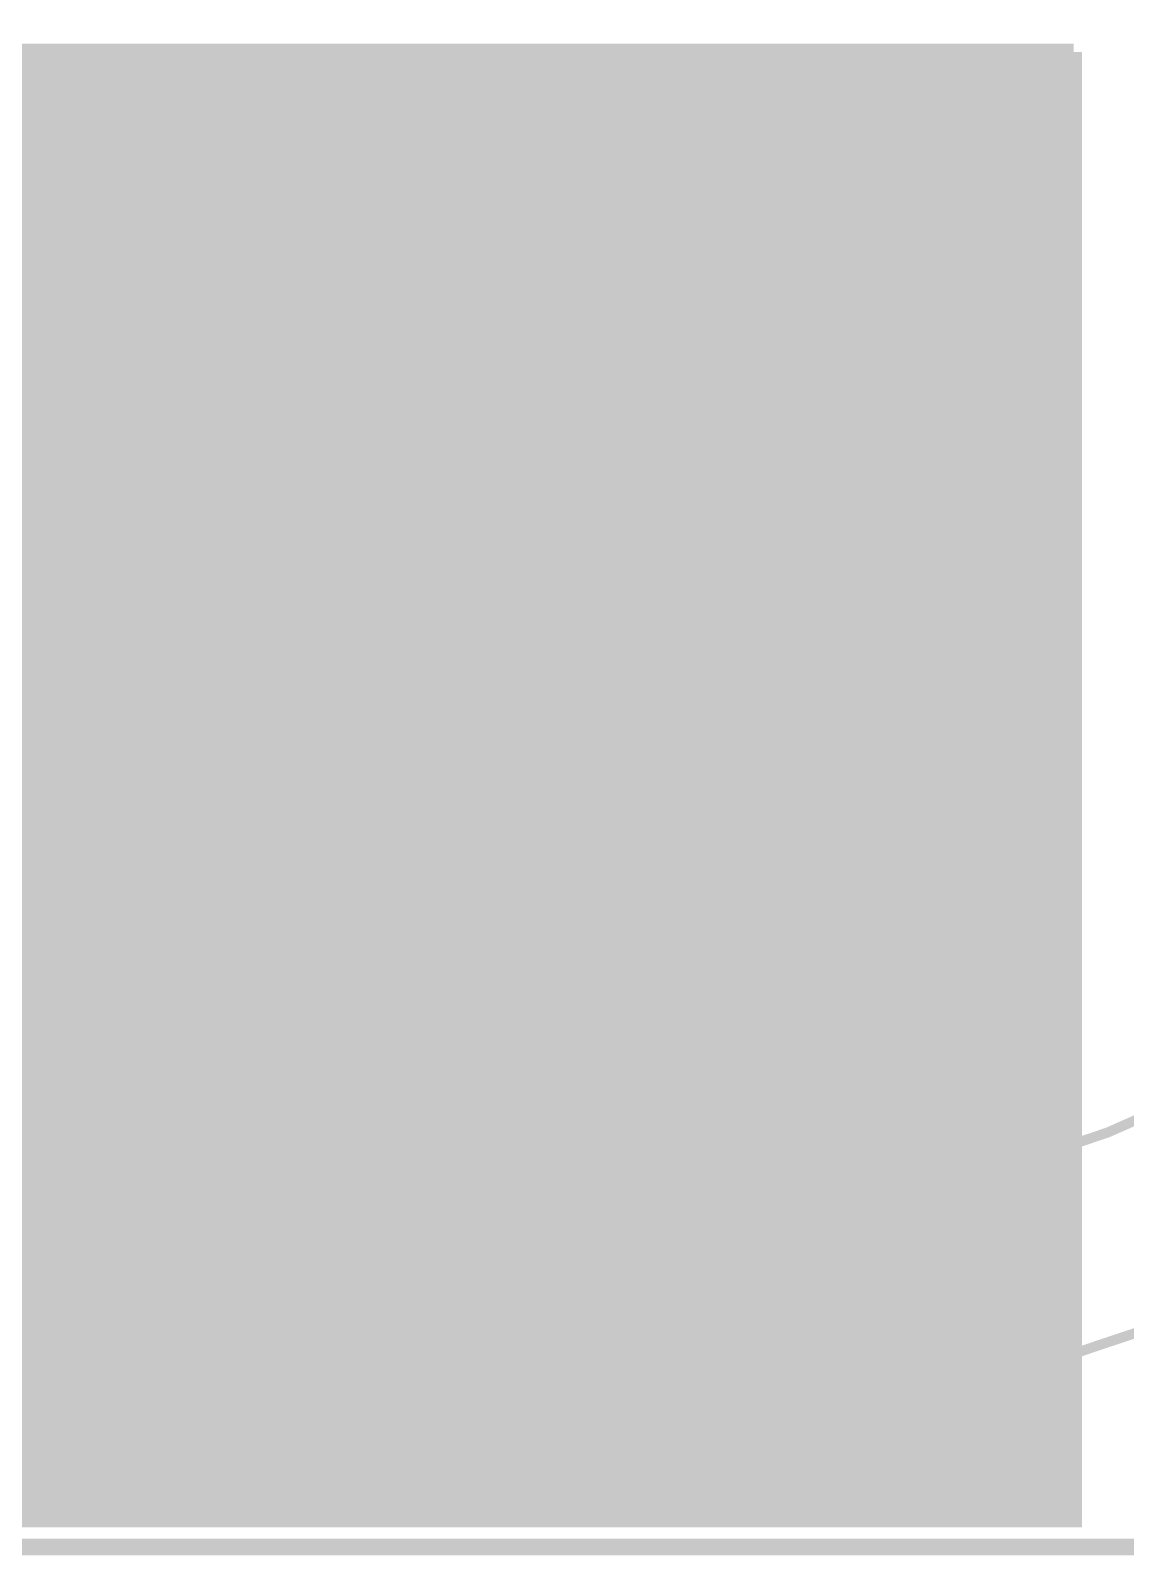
# Model space of a CAD drawing. Extents: x -20 to 155, y -92 to 168.
# Drawn here: x 120.17 to 136.67, y -5.13 to 17.85 of the extents above; entities that cross this region are included whole.
import ezdxf

# ---------------------------------------------------------------- set-up
doc = ezdxf.new("R2010")
doc.units = 0
doc.header["$MEASUREMENT"] = 0
doc.layers.get('0').update_dxf_attribs({"linetype": 'CONTINUOUS'})
for name, color, linetype in [('25-334-1_BOT', 7, 'CONTINUOUS'), ('25-334-1_DRD', 7, 'CONTINUOUS'), ('25-334-1_DRL', 2, 'CONTINUOUS'), ('25-334-1_IN1', 4, 'CONTINUOUS'), ('25-334-1_IN2', 3, 'CONTINUOUS'), ('25-334-1_SMB', 5, 'CONTINUOUS'), ('25-334-1_SMT', 10, 'CONTINUOUS'), ('25-334-1_SST', 11, 'CONTINUOUS'), ('25-334-1_TOP', 13, 'CONTINUOUS'), ('THRUHOLE_TAP', 7, 'CONTINUOUS')]:
    doc.layers.add(name, color=color, linetype=linetype)

# ---------------------------------------------------------------- blocks, each defined once
blk = doc.blocks.new('ROUND_7')
at = {"const_width": 6.49986}
blk.add_lwpolyline([(-3.24993, 0, 1), (3.24993, 0, 1)], format="xyb", close=True, dxfattribs=at)
blk = doc.blocks.new('ROUND_33')
at = {"const_width": 0.7493}
blk.add_lwpolyline([(-0.37465, 0, 1), (0.37465, 0, 1)], format="xyb", close=True, dxfattribs=at)
blk = doc.blocks.new('ROUND_32')
at = {"const_width": 0.35052}
blk.add_lwpolyline([(-0.17526, 0, 1), (0.17526, 0, 1)], format="xyb", close=True, dxfattribs=at)
blk = doc.blocks.new('ROUND_76')
at = {"const_width": 2.99974}
blk.add_lwpolyline([(-1.49987, 0, 1), (1.49987, 0, 1)], format="xyb", close=True, dxfattribs=at)

msp = doc.modelspace()

# ---------------------------------------------------------------- linework, layer by layer
at = {"layer": '25-334-1_BOT', "const_width": 0.254}
for points in [[(134.747, 17.526), (70.104, 17.526), (69.088, 16.51), (69.088, 5.08), (23.749, 5.08)], [(134.8994, 17.3736), (69.9516, 17.3736)], [(120.1928, 17.526), (120.1928, -4.572)], [(120.4214, 17.526), (120.4214, -4.572)], [(120.65, 17.526), (120.65, -4.572)], [(120.8786, 17.526), (120.8786, -4.572)], [(121.1072, 17.526), (121.1072, -4.572)], [(121.3358, 17.526), (121.3358, -4.572)], [(121.5644, 17.526), (121.5644, -4.572)], [(121.793, 17.526), (121.793, -4.572)], [(122.0216, 17.526), (122.0216, -4.572)], [(122.2502, 17.526), (122.2502, -4.572)], [(122.4788, 17.526), (122.4788, -4.572)], [(122.7074, 17.526), (122.7074, -4.572)], [(122.936, 17.526), (122.936, -4.572)], [(123.1646, 17.526), (123.1646, -4.572)], [(123.3932, 17.526), (123.3932, -4.572)], [(123.6218, 17.526), (123.6218, -4.572)], [(123.8504, 17.526), (123.8504, -4.572)], [(124.079, 17.526), (124.079, -4.572)], [(124.3076, 17.526), (124.3076, -4.572)], [(124.5362, 17.526), (124.5362, -4.572)], [(124.7648, 17.526), (124.7648, -4.572)], [(124.9934, 17.526), (124.9934, -4.572)], [(125.222, 17.526), (125.222, -4.572)], [(125.4506, 17.526), (125.4506, -4.572)], [(125.6792, 17.526), (125.6792, -4.572)], [(125.9078, 17.526), (125.9078, -4.572)], [(126.1364, 17.526), (126.1364, -4.572)], [(126.365, 17.526), (126.365, -4.572)], [(126.5936, 17.526), (126.5936, -4.572)], [(126.8222, 17.526), (126.8222, -4.572)], [(127.0508, 17.526), (127.0508, -4.572)], [(127.2794, 17.526), (127.2794, -4.572)], [(127.508, 17.526), (127.508, -4.572)], [(127.7366, 17.526), (127.7366, -4.572)], [(127.9652, 17.526), (127.9652, -4.572)], [(128.1938, 17.526), (128.1938, -4.572)], [(128.4224, 17.526), (128.4224, -4.572)], [(128.651, 17.526), (128.651, -4.572)], [(128.8796, 17.526), (128.8796, -4.572)], [(129.1082, 17.526), (129.1082, -4.572)], [(129.3368, 17.526), (129.3368, -4.572)], [(129.5654, 17.526), (129.5654, -4.572)], [(129.794, 17.526), (129.794, -4.572)], [(130.0226, 17.526), (130.0226, -4.572)], [(130.2512, 17.526), (130.2512, -4.572)], [(130.4798, 17.526), (130.4798, -4.572)], [(130.7084, 17.526), (130.7084, -4.572)], [(130.937, 17.526), (130.937, -4.572)], [(131.1656, 17.526), (131.1656, -4.572)], [(131.3942, 17.526), (131.3942, -4.572)], [(131.6228, 17.526), (131.6228, -4.572)], [(131.8514, 17.526), (131.8514, -4.572)], [(132.08, 17.526), (132.08, -4.572)], [(132.3086, 17.526), (132.3086, -4.572)], [(132.5372, 17.526), (132.5372, -4.572)], [(132.7658, 17.526), (132.7658, -4.572)], [(132.9944, 17.526), (132.9944, -4.572)], [(133.223, 17.526), (133.223, -4.572)], [(133.4516, 17.526), (133.4516, -4.572)], [(133.6802, 17.526), (133.6802, -4.572)], [(133.9088, 17.526), (133.9088, -4.572)], [(134.1374, 17.526), (134.1374, -4.572)], [(134.366, 17.526), (134.366, -4.572)], [(134.5946, 17.526), (134.5946, -4.572)], [(134.747, 17.526), (135.89, 16.383)], [(134.8232, 17.4498), (134.8232, -4.572)], [(135.128, 17.145), (69.723, 17.145)], [(135.0518, 17.2212), (135.0518, -4.572)], [(135.3566, 16.9164), (69.4944, 16.9164)], [(135.2804, 16.9926), (135.2804, -4.572)], [(135.5852, 16.6878), (69.2658, 16.6878)], [(135.509, 16.764), (135.509, -4.572)], [(135.8138, 16.4592), (69.088, 16.4592)], [(135.7376, 16.5354), (135.7376, -4.572)], [(135.89, 16.2306), (69.088, 16.2306)], [(135.89, 16.383), (135.89, -4.572)], [(135.89, 16.002), (69.088, 16.002)], [(135.89, 15.7734), (69.088, 15.7734)], [(135.89, 15.5448), (69.088, 15.5448)], [(135.89, 15.3162), (69.088, 15.3162)], [(135.89, 15.0876), (69.088, 15.0876)], [(135.89, 14.859), (69.088, 14.859)], [(135.89, 14.6304), (69.088, 14.6304)], [(135.89, 14.4018), (69.088, 14.4018)], [(135.89, 14.1732), (69.088, 14.1732)], [(135.89, 13.9446), (69.088, 13.9446)], [(135.89, 13.716), (69.088, 13.716)], [(135.89, 13.4874), (69.088, 13.4874)], [(135.89, 13.2588), (69.088, 13.2588)], [(135.89, 13.0302), (69.088, 13.0302)], [(135.89, 12.8016), (69.088, 12.8016)], [(135.89, 12.573), (69.088, 12.573)], [(135.89, 12.3444), (69.088, 12.3444)], [(135.89, 12.1158), (69.088, 12.1158)], [(135.89, 11.8872), (69.088, 11.8872)], [(135.89, 11.6586), (69.088, 11.6586)], [(135.89, 11.43), (69.088, 11.43)], [(135.89, 11.2014), (69.088, 11.2014)], [(135.89, 10.9728), (69.088, 10.9728)], [(135.89, 10.7442), (69.088, 10.7442)], [(135.89, 10.5156), (69.088, 10.5156)], [(135.89, 10.287), (69.088, 10.287)], [(135.89, 10.0584), (69.088, 10.0584)], [(135.89, 9.8298), (69.088, 9.8298)], [(135.89, 9.6012), (69.088, 9.6012)], [(135.89, 9.3726), (69.088, 9.3726)], [(135.89, 9.144), (69.088, 9.144)], [(135.89, 8.9154), (69.088, 8.9154)], [(135.89, 8.6868), (69.088, 8.6868)], [(135.89, 8.4582), (69.088, 8.4582)], [(135.89, 8.2296), (69.088, 8.2296)], [(135.89, 8.001), (69.088, 8.001)], [(135.89, 7.7724), (69.088, 7.7724)], [(135.89, 7.5438), (69.088, 7.5438)], [(135.89, 7.3152), (69.088, 7.3152)], [(135.89, 7.0866), (69.088, 7.0866)], [(135.89, 6.858), (69.088, 6.858)], [(135.89, 6.6294), (101.81336, 6.6294)], [(135.89, 6.4008), (102.3747, 6.4008)], [(135.89, 6.1722), (102.62616, 6.1722)], [(135.89, 5.9436), (102.7811, 5.9436)], [(135.89, 5.715), (102.88016, 5.715)], [(135.89, 5.4864), (102.9335, 5.4864)], [(135.89, 5.2578), (102.9462, 5.2578)], [(135.89, 5.0292), (102.91826, 5.0292)], [(135.89, 4.8006), (102.84968, 4.8006)], [(135.89, 4.572), (102.73284, 4.572)], [(135.89, 4.3434), (102.54742, 4.3434)], [(135.89, 4.1148), (102.23754, 4.1148)], [(135.89, 3.8862), (19.69262, 3.8862)], [(135.89, 3.6576), (19.07032, 3.6576)], [(135.89, 3.429), (2.05994, 3.429)], [(135.89, 3.2004), (2.4003, 3.2004)], [(135.89, 2.9718), (2.67716, 2.9718)], [(135.89, 2.7432), (2.91084, 2.7432)], [(135.89, 2.5146), (3.1115, 2.5146)], [(135.89, 2.286), (3.28168, 2.286)], [(135.89, 2.0574), (3.43154, 2.0574)], [(135.89, 1.8288), (3.55854, 1.8288)], [(135.89, 1.6002), (3.66522, 1.6002)], [(135.89, 1.3716), (3.75666, 1.3716)], [(135.89, 1.143), (3.83286, 1.143)], [(135.89, 0.9144), (3.89382, 0.9144)], [(135.89, 0.6858), (3.94208, 0.6858)], [(135.89, 0.4572), (3.9751, 0.4572)], [(135.89, 0.2286), (3.99288, 0.2286)], [(135.89, 0), (4.0005, 0)], [(135.89, -0.2286), (3.99288, -0.2286)], [(135.89, -0.4572), (3.9751, -0.4572)], [(135.89, -0.6858), (3.94208, -0.6858)], [(135.89, -0.9144), (3.89382, -0.9144)], [(135.89, -1.143), (3.83286, -1.143)], [(135.89, -1.3716), (3.75666, -1.3716)], [(135.89, -1.6002), (3.66522, -1.6002)], [(135.89, -1.8288), (3.55854, -1.8288)], [(135.89, -2.0574), (3.43154, -2.0574)], [(135.89, -2.286), (3.28168, -2.286)], [(135.89, -2.5146), (3.1115, -2.5146)], [(135.89, -2.7432), (2.91084, -2.7432)], [(135.89, -2.9718), (2.67716, -2.9718)], [(135.89, -3.2004), (2.4003, -3.2004)], [(135.89, -3.429), (2.05994, -3.429)], [(135.89, -3.6576), (1.62052, -3.6576)], [(135.89, -3.8862), (0.94996, -3.8862)], [(135.89, -4.1148), (-3.937, -4.1148)], [(135.89, -4.3434), (-3.937, -4.3434)], [(135.89, -4.572), (59.944, -4.572)]]:
    msp.add_lwpolyline(points, dxfattribs=at)
at = {"layer": '25-334-1_DRD', "const_width": 0.254}
for points in [[(-14.9987, 168.00068), (-14.9987, -4.99872), (155.00096, -4.99872), (155.00096, 168.00068), (-14.9987, 168.00068)], [(121.666, 15.875), (121.285, 15.494)], [(122.174, 15.875), (121.666, 15.875)], [(122.555, 15.494), (122.174, 15.875)], [(121.285, 15.494), (121.285, 14.986)], [(122.555, 14.986), (122.555, 15.494)], [(121.285, 14.986), (121.666, 14.605)], [(122.174, 14.605), (122.555, 14.986)], [(121.666, 14.605), (122.174, 14.605)], [(127.635, 11.7602), (127.635, 11.1252)], [(128.27, 11.7602), (127.635, 11.7602)], [(128.27, 10.4902), (128.27, 11.7602)], [(127.635, 11.1252), (128.905, 11.1252)], [(128.905, 11.1252), (128.905, 10.4902)], [(128.905, 10.4902), (128.27, 10.4902)], [(121.666, 5.715), (121.285, 5.334)], [(122.174, 5.715), (121.666, 5.715)], [(122.555, 5.334), (122.174, 5.715)], [(134.366, 5.715), (133.985, 5.334)], [(134.874, 5.715), (134.366, 5.715)], [(135.255, 5.334), (134.874, 5.715)], [(121.285, 5.334), (121.285, 4.826)], [(122.555, 4.826), (122.555, 5.334)], [(133.985, 5.334), (133.985, 4.826)], [(135.255, 4.826), (135.255, 5.334)], [(121.285, 4.826), (121.666, 4.445)], [(122.174, 4.445), (122.555, 4.826)], [(133.985, 4.826), (134.366, 4.445)], [(134.874, 4.445), (135.255, 4.826)], [(121.666, 4.445), (122.174, 4.445)], [(134.366, 4.445), (134.874, 4.445)], [(121.666, 3.175), (121.285, 2.794)], [(122.174, 3.175), (121.666, 3.175)], [(122.555, 2.794), (122.174, 3.175)], [(124.206, 3.175), (123.825, 2.794)], [(124.714, 3.175), (124.206, 3.175)], [(125.095, 2.794), (124.714, 3.175)], [(126.746, 3.175), (126.365, 2.794)], [(127.254, 3.175), (126.746, 3.175)], [(127.635, 2.794), (127.254, 3.175)], [(129.286, 3.175), (128.905, 2.794)], [(129.794, 3.175), (129.286, 3.175)], [(130.175, 2.794), (129.794, 3.175)], [(131.826, 3.175), (131.445, 2.794)], [(132.334, 3.175), (131.826, 3.175)], [(132.715, 2.794), (132.334, 3.175)], [(134.366, 3.175), (133.985, 2.794)], [(134.874, 3.175), (134.366, 3.175)], [(135.255, 2.794), (134.874, 3.175)], [(121.285, 2.794), (121.285, 2.286)], [(122.555, 2.286), (122.555, 2.794)], [(123.825, 2.794), (123.825, 2.286)], [(125.095, 2.286), (125.095, 2.794)], [(126.365, 2.794), (126.365, 2.286)], [(127.635, 2.286), (127.635, 2.794)], [(128.905, 2.794), (128.905, 2.286)], [(130.175, 2.286), (130.175, 2.794)], [(131.445, 2.794), (131.445, 2.286)], [(132.715, 2.286), (132.715, 2.794)], [(133.985, 2.794), (133.985, 2.286)], [(135.255, 2.286), (135.255, 2.794)], [(121.285, 2.286), (121.666, 1.905)], [(122.174, 1.905), (122.555, 2.286)], [(123.825, 2.286), (124.206, 1.905)], [(124.714, 1.905), (125.095, 2.286)], [(126.365, 2.286), (126.746, 1.905)], [(127.254, 1.905), (127.635, 2.286)], [(128.905, 2.286), (129.286, 1.905)], [(129.794, 1.905), (130.175, 2.286)], [(131.445, 2.286), (131.826, 1.905)], [(132.334, 1.905), (132.715, 2.286)], [(133.985, 2.286), (134.366, 1.905)], [(134.874, 1.905), (135.255, 2.286)], [(121.666, 1.905), (122.174, 1.905)], [(124.206, 1.905), (124.714, 1.905)], [(126.746, 1.905), (127.254, 1.905)], [(129.286, 1.905), (129.794, 1.905)], [(131.826, 1.905), (132.334, 1.905)], [(134.366, 1.905), (134.874, 1.905)], [(121.666, 0.635), (121.285, 0.254)], [(122.174, 0.635), (121.666, 0.635)], [(122.555, 0.254), (122.174, 0.635)], [(124.206, 0.635), (123.825, 0.254)], [(124.714, 0.635), (124.206, 0.635)], [(125.095, 0.254), (124.714, 0.635)], [(126.746, 0.635), (126.365, 0.254)], [(127.254, 0.635), (126.746, 0.635)], [(127.635, 0.254), (127.254, 0.635)], [(129.286, 0.635), (128.905, 0.254)], [(129.794, 0.635), (129.286, 0.635)], [(130.175, 0.254), (129.794, 0.635)], [(131.826, 0.635), (131.445, 0.254)], [(132.334, 0.635), (131.826, 0.635)], [(132.715, 0.254), (132.334, 0.635)], [(134.366, 0.635), (133.985, 0.254)], [(134.874, 0.635), (134.366, 0.635)], [(135.255, 0.254), (134.874, 0.635)], [(121.285, 0.254), (121.285, -0.254)], [(122.555, -0.254), (122.555, 0.254)], [(123.825, 0.254), (123.825, -0.254)], [(125.095, -0.254), (125.095, 0.254)], [(126.365, 0.254), (126.365, -0.254)], [(127.635, -0.254), (127.635, 0.254)], [(128.905, 0.254), (128.905, -0.254)], [(130.175, -0.254), (130.175, 0.254)], [(131.445, 0.254), (131.445, -0.254)], [(132.715, -0.254), (132.715, 0.254)], [(133.985, 0.254), (133.985, -0.254)], [(135.255, -0.254), (135.255, 0.254)], [(121.285, -0.254), (121.666, -0.635)], [(122.174, -0.635), (122.555, -0.254)], [(123.825, -0.254), (124.206, -0.635)], [(124.714, -0.635), (125.095, -0.254)], [(126.365, -0.254), (126.746, -0.635)], [(127.254, -0.635), (127.635, -0.254)], [(128.905, -0.254), (129.286, -0.635)], [(129.794, -0.635), (130.175, -0.254)], [(131.445, -0.254), (131.826, -0.635)], [(132.334, -0.635), (132.715, -0.254)], [(133.985, -0.254), (134.366, -0.635)], [(134.874, -0.635), (135.255, -0.254)], [(121.666, -0.635), (122.174, -0.635)], [(124.206, -0.635), (124.714, -0.635)], [(126.746, -0.635), (127.254, -0.635)], [(129.286, -0.635), (129.794, -0.635)], [(131.826, -0.635), (132.334, -0.635)], [(134.366, -0.635), (134.874, -0.635)], [(121.666, -1.905), (121.285, -2.286)], [(122.174, -1.905), (121.666, -1.905)], [(122.555, -2.286), (122.174, -1.905)], [(124.206, -1.905), (123.825, -2.286)], [(124.714, -1.905), (124.206, -1.905)], [(125.095, -2.286), (124.714, -1.905)], [(126.746, -1.905), (126.365, -2.286)], [(127.254, -1.905), (126.746, -1.905)], [(127.635, -2.286), (127.254, -1.905)], [(129.286, -1.905), (128.905, -2.286)], [(129.794, -1.905), (129.286, -1.905)], [(130.175, -2.286), (129.794, -1.905)], [(131.826, -1.905), (131.445, -2.286)], [(132.334, -1.905), (131.826, -1.905)], [(132.715, -2.286), (132.334, -1.905)], [(134.366, -1.905), (133.985, -2.286)], [(134.874, -1.905), (134.366, -1.905)], [(135.255, -2.286), (134.874, -1.905)], [(121.285, -2.286), (121.285, -2.794)], [(122.555, -2.794), (122.555, -2.286)], [(123.825, -2.286), (123.825, -2.794)], [(125.095, -2.794), (125.095, -2.286)], [(126.365, -2.286), (126.365, -2.794)], [(127.635, -2.794), (127.635, -2.286)], [(128.905, -2.286), (128.905, -2.794)], [(130.175, -2.794), (130.175, -2.286)], [(131.445, -2.286), (131.445, -2.794)], [(132.715, -2.794), (132.715, -2.286)], [(133.985, -2.286), (133.985, -2.794)], [(135.255, -2.794), (135.255, -2.286)], [(121.285, -2.794), (121.666, -3.175)], [(122.174, -3.175), (122.555, -2.794)], [(123.825, -2.794), (124.206, -3.175)], [(124.714, -3.175), (125.095, -2.794)], [(126.365, -2.794), (126.746, -3.175)], [(127.254, -3.175), (127.635, -2.794)], [(128.905, -2.794), (129.286, -3.175)], [(129.794, -3.175), (130.175, -2.794)], [(131.445, -2.794), (131.826, -3.175)], [(132.334, -3.175), (132.715, -2.794)], [(133.985, -2.794), (134.366, -3.175)], [(134.874, -3.175), (135.255, -2.794)], [(121.666, -3.175), (122.174, -3.175)], [(124.206, -3.175), (124.714, -3.175)], [(126.746, -3.175), (127.254, -3.175)], [(129.286, -3.175), (129.794, -3.175)], [(131.826, -3.175), (132.334, -3.175)], [(134.366, -3.175), (134.874, -3.175)]]:
    msp.add_lwpolyline(points, dxfattribs=at)
at = {"layer": '25-334-1_DRL', "const_width": 0.254}
msp.add_lwpolyline([(-14.9987, 168.00068), (-14.9987, -4.99872), (155.00096, -4.99872), (155.00096, 168.00068), (-14.9987, 168.00068)], dxfattribs=at)
at = {"layer": '25-334-1_IN1', "const_width": 0.254}
for points in [[(135.89, 17.399), (135.89, -4.572), (59.817, -4.572)], [(135.89, 17.3736), (69.9516, 17.3736)], [(135.89, 17.399), (69.977, 17.399)], [(120.2182, 17.399), (120.2182, -4.572)], [(120.4468, 17.399), (120.4468, -4.572)], [(120.6754, 17.399), (120.6754, -4.572)], [(120.904, 17.399), (120.904, -4.572)], [(121.1326, 17.399), (121.1326, -4.572)], [(121.3612, 17.399), (121.3612, -4.572)], [(121.5898, 17.399), (121.5898, -4.572)], [(121.8184, 17.399), (121.8184, -4.572)], [(122.047, 17.399), (122.047, -4.572)], [(122.2756, 17.399), (122.2756, -4.572)], [(122.5042, 17.399), (122.5042, -4.572)], [(122.7328, 17.399), (122.7328, -4.572)], [(122.9614, 17.399), (122.9614, -4.572)], [(123.19, 17.399), (123.19, -4.572)], [(123.4186, 17.399), (123.4186, -4.572)], [(123.6472, 17.399), (123.6472, -4.572)], [(123.8758, 17.399), (123.8758, -4.572)], [(124.1044, 17.399), (124.1044, -4.572)], [(124.333, 17.399), (124.333, -4.572)], [(124.5616, 17.399), (124.5616, -4.572)], [(124.7902, 17.399), (124.7902, -4.572)], [(125.0188, 17.399), (125.0188, -4.572)], [(125.2474, 17.399), (125.2474, -4.572)], [(125.476, 17.399), (125.476, -4.572)], [(125.7046, 17.399), (125.7046, -4.572)], [(125.9332, 17.399), (125.9332, -4.572)], [(126.1618, 17.399), (126.1618, -4.572)], [(126.3904, 17.399), (126.3904, -4.572)], [(126.619, 17.399), (126.619, -4.572)], [(126.8476, 17.399), (126.8476, -4.572)], [(127.0762, 17.399), (127.0762, -4.572)], [(127.3048, 17.399), (127.3048, -4.572)], [(127.5334, 17.399), (127.5334, -4.572)], [(127.762, 17.399), (127.762, -4.572)], [(127.9906, 17.399), (127.9906, -4.572)], [(128.2192, 17.399), (128.2192, -4.572)], [(128.4478, 17.399), (128.4478, -4.572)], [(128.6764, 17.399), (128.6764, -4.572)], [(128.905, 17.399), (128.905, -4.572)], [(129.1336, 17.399), (129.1336, -4.572)], [(129.3622, 17.399), (129.3622, -4.572)], [(129.5908, 17.399), (129.5908, -4.572)], [(129.8194, 17.399), (129.8194, -4.572)], [(130.048, 17.399), (130.048, -4.572)], [(130.2766, 17.399), (130.2766, -4.572)], [(130.5052, 17.399), (130.5052, -4.572)], [(130.7338, 17.399), (130.7338, -4.572)], [(130.9624, 17.399), (130.9624, -4.572)], [(131.191, 17.399), (131.191, -4.572)], [(131.4196, 17.399), (131.4196, -4.572)], [(131.6482, 17.399), (131.6482, -4.572)], [(131.8768, 17.399), (131.8768, -4.572)], [(132.1054, 17.399), (132.1054, -4.572)], [(132.334, 17.399), (132.334, -4.572)], [(132.5626, 17.399), (132.5626, -4.572)], [(132.7912, 17.399), (132.7912, -4.572)], [(133.0198, 17.399), (133.0198, -4.572)], [(133.2484, 17.399), (133.2484, -4.572)], [(133.477, 17.399), (133.477, -4.572)], [(133.7056, 17.399), (133.7056, -4.572)], [(133.9342, 17.399), (133.9342, -4.572)], [(134.1628, 17.399), (134.1628, -4.572)], [(134.3914, 17.399), (134.3914, -4.572)], [(134.62, 17.399), (134.62, -4.572)], [(134.8486, 17.399), (134.8486, -4.572)], [(135.0772, 17.399), (135.0772, -4.572)], [(135.3058, 17.399), (135.3058, -4.572)], [(135.5344, 17.399), (135.5344, -4.572)], [(135.763, 17.399), (135.763, -4.572)], [(135.89, 17.145), (69.723, 17.145)], [(135.89, 16.9164), (69.4944, 16.9164)], [(135.89, 16.6878), (69.2658, 16.6878)], [(135.89, 16.4592), (69.215, 16.4592)], [(135.89, 16.2306), (69.215, 16.2306)], [(135.89, 16.002), (69.215, 16.002)], [(135.89, 15.7734), (69.215, 15.7734)], [(135.89, 15.5448), (69.215, 15.5448)], [(135.89, 15.3162), (69.215, 15.3162)], [(135.89, 15.0876), (69.215, 15.0876)], [(135.89, 14.859), (69.215, 14.859)], [(135.89, 14.6304), (69.215, 14.6304)], [(135.89, 14.4018), (69.215, 14.4018)], [(135.89, 14.1732), (69.215, 14.1732)], [(135.89, 13.9446), (69.215, 13.9446)], [(135.89, 13.716), (69.215, 13.716)], [(135.89, 13.4874), (69.215, 13.4874)], [(135.89, 13.2588), (69.215, 13.2588)], [(135.89, 13.0302), (69.215, 13.0302)], [(135.89, 12.8016), (69.215, 12.8016)], [(135.89, 12.573), (69.215, 12.573)], [(135.89, 12.3444), (69.215, 12.3444)], [(135.89, 12.1158), (69.215, 12.1158)], [(135.89, 11.8872), (69.215, 11.8872)], [(135.89, 11.6586), (69.215, 11.6586)], [(135.89, 11.43), (69.215, 11.43)], [(135.89, 11.2014), (69.215, 11.2014)], [(135.89, 10.9728), (69.215, 10.9728)], [(135.89, 10.7442), (69.215, 10.7442)], [(135.89, 10.5156), (69.215, 10.5156)], [(135.89, 10.287), (69.215, 10.287)], [(135.89, 10.0584), (69.215, 10.0584)], [(135.89, 9.8298), (69.215, 9.8298)], [(135.89, 9.6012), (69.215, 9.6012)], [(135.89, 9.3726), (69.215, 9.3726)], [(135.89, 9.144), (69.215, 9.144)], [(135.89, 8.9154), (69.215, 8.9154)], [(135.89, 8.6868), (69.215, 8.6868)], [(135.89, 8.4582), (69.215, 8.4582)], [(135.89, 8.2296), (69.215, 8.2296)], [(135.89, 8.001), (69.215, 8.001)], [(135.89, 7.7724), (69.215, 7.7724)], [(135.89, 7.5438), (69.215, 7.5438)], [(135.89, 7.3152), (69.215, 7.3152)], [(135.89, 7.0866), (69.215, 7.0866)], [(135.89, 6.858), (69.215, 6.858)], [(135.89, 6.6294), (101.81336, 6.6294)], [(135.89, 6.4008), (102.3747, 6.4008)], [(135.89, 6.1722), (102.62616, 6.1722)], [(135.89, 5.9436), (102.7811, 5.9436)], [(135.89, 5.715), (102.88016, 5.715)], [(135.89, 5.4864), (102.9335, 5.4864)], [(135.89, 5.2578), (102.9462, 5.2578)], [(135.89, 5.0292), (102.91826, 5.0292)], [(135.89, 4.8006), (102.84968, 4.8006)], [(135.89, 4.572), (102.73284, 4.572)], [(135.89, 4.3434), (102.54742, 4.3434)], [(135.89, 4.1148), (102.23754, 4.1148)], [(135.89, 3.8862), (19.69262, 3.8862)], [(135.89, 3.6576), (19.07032, 3.6576)], [(135.89, 3.429), (-3.683, 3.429)], [(135.89, 3.2004), (-3.683, 3.2004)], [(135.89, 2.9718), (-3.683, 2.9718)], [(135.89, 2.7432), (-3.683, 2.7432)], [(135.89, 2.5146), (-3.683, 2.5146)], [(135.89, 2.286), (-3.683, 2.286)], [(135.89, 2.0574), (0.30226, 2.0574)], [(135.89, 1.8288), (0.98806, 1.8288)], [(135.89, 1.6002), (1.32842, 1.6002)], [(135.89, 1.3716), (1.5621, 1.3716)], [(135.89, 1.143), (1.73736, 1.143)], [(135.89, 0.9144), (1.8669, 0.9144)], [(135.89, 0.6858), (1.96342, 0.6858)], [(135.89, 0.4572), (2.02692, 0.4572)], [(135.89, 0.2286), (2.06756, 0.2286)], [(135.89, 0), (2.08026, 0)], [(135.89, -0.2286), (2.06756, -0.2286)], [(135.89, -0.4572), (2.02692, -0.4572)], [(135.89, -0.6858), (1.96342, -0.6858)], [(135.89, -0.9144), (1.8669, -0.9144)], [(135.89, -1.143), (1.73736, -1.143)], [(135.89, -1.3716), (1.5621, -1.3716)], [(135.89, -1.6002), (1.32842, -1.6002)], [(135.89, -1.8288), (0.98806, -1.8288)], [(135.89, -2.0574), (0.30226, -2.0574)], [(135.89, -2.286), (-3.683, -2.286)], [(135.89, -2.5146), (-3.683, -2.5146)], [(135.89, -2.7432), (-3.683, -2.7432)], [(135.89, -2.9718), (-3.683, -2.9718)], [(135.89, -3.2004), (-3.683, -3.2004)], [(135.89, -3.429), (-3.683, -3.429)], [(135.89, -3.6576), (-3.683, -3.6576)], [(135.89, -3.8862), (-3.683, -3.8862)], [(135.89, -4.1148), (-3.683, -4.1148)], [(135.89, -4.3434), (-3.683, -4.3434)]]:
    msp.add_lwpolyline(points, dxfattribs=at)
at = {"layer": '25-334-1_IN2', "const_width": 0.254}
for points in [[(135.89, 17.399), (69.977, 17.399), (69.088, 16.51), (69.088, 5.08), (23.749, 5.08)], [(135.89, 17.3736), (69.9516, 17.3736)], [(120.0912, 17.399), (120.0912, -4.572)], [(120.3198, 17.399), (120.3198, -4.572)], [(120.5484, 17.399), (120.5484, -4.572)], [(120.777, 17.399), (120.777, -4.572)], [(121.0056, 17.399), (121.0056, -4.572)], [(121.2342, 17.399), (121.2342, -4.572)], [(121.4628, 17.399), (121.4628, -4.572)], [(121.6914, 17.399), (121.6914, -4.572)], [(121.92, 17.399), (121.92, -4.572)], [(122.1486, 17.399), (122.1486, -4.572)], [(122.3772, 17.399), (122.3772, -4.572)], [(122.6058, 17.399), (122.6058, -4.572)], [(122.8344, 17.399), (122.8344, -4.572)], [(123.063, 17.399), (123.063, -4.572)], [(123.2916, 17.399), (123.2916, -4.572)], [(123.5202, 17.399), (123.5202, -4.572)], [(123.7488, 17.399), (123.7488, -4.572)], [(123.9774, 17.399), (123.9774, -4.572)], [(124.206, 17.399), (124.206, -4.572)], [(124.4346, 17.399), (124.4346, -4.572)], [(124.6632, 17.399), (124.6632, -4.572)], [(124.8918, 17.399), (124.8918, -4.572)], [(125.1204, 17.399), (125.1204, -4.572)], [(125.349, 17.399), (125.349, -4.572)], [(125.5776, 17.399), (125.5776, -4.572)], [(125.8062, 17.399), (125.8062, -4.572)], [(126.0348, 17.399), (126.0348, -4.572)], [(126.2634, 17.399), (126.2634, -4.572)], [(126.492, 17.399), (126.492, -4.572)], [(126.7206, 17.399), (126.7206, -4.572)], [(126.9492, 17.399), (126.9492, -4.572)], [(127.1778, 17.399), (127.1778, -4.572)], [(127.4064, 17.399), (127.4064, -4.572)], [(127.635, 17.399), (127.635, -4.572)], [(127.8636, 17.399), (127.8636, -4.572)], [(128.0922, 17.399), (128.0922, -4.572)], [(128.3208, 17.399), (128.3208, -4.572)], [(128.5494, 17.399), (128.5494, -4.572)], [(128.778, 17.399), (128.778, -4.572)], [(129.0066, 17.399), (129.0066, -4.572)], [(129.2352, 17.399), (129.2352, -4.572)], [(129.4638, 17.399), (129.4638, -4.572)], [(129.6924, 17.399), (129.6924, -4.572)], [(129.921, 17.399), (129.921, -4.572)], [(130.1496, 17.399), (130.1496, -4.572)], [(130.3782, 17.399), (130.3782, -4.572)], [(130.6068, 17.399), (130.6068, -4.572)], [(130.8354, 17.399), (130.8354, -4.572)], [(131.064, 17.399), (131.064, -4.572)], [(131.2926, 17.399), (131.2926, -4.572)], [(131.5212, 17.399), (131.5212, -4.572)], [(131.7498, 17.399), (131.7498, -4.572)], [(131.9784, 17.399), (131.9784, -4.572)], [(132.207, 17.399), (132.207, -4.572)], [(132.4356, 17.399), (132.4356, -4.572)], [(132.6642, 17.399), (132.6642, -4.572)], [(132.8928, 17.399), (132.8928, -4.572)], [(133.1214, 17.399), (133.1214, -4.572)], [(133.35, 17.399), (133.35, -4.572)], [(133.5786, 17.399), (133.5786, -4.572)], [(133.8072, 17.399), (133.8072, -4.572)], [(134.0358, 17.399), (134.0358, -4.572)], [(134.2644, 17.399), (134.2644, -4.572)], [(134.493, 17.399), (134.493, -4.572)], [(134.7216, 17.399), (134.7216, -4.572)], [(134.9502, 17.399), (134.9502, -4.572)], [(135.1788, 17.399), (135.1788, -4.572)], [(135.4074, 17.399), (135.4074, -4.572)], [(135.636, 17.399), (135.636, -4.572)], [(135.8646, 17.399), (135.8646, -4.572)], [(135.89, 17.399), (135.89, -4.572)], [(135.89, 17.145), (69.723, 17.145)], [(135.89, 16.9164), (69.4944, 16.9164)], [(135.89, 16.6878), (69.2658, 16.6878)], [(135.89, 16.4592), (69.088, 16.4592)], [(135.89, 16.2306), (69.088, 16.2306)], [(135.89, 16.002), (69.088, 16.002)], [(135.89, 15.7734), (69.088, 15.7734)], [(135.89, 15.5448), (69.088, 15.5448)], [(135.89, 15.3162), (69.088, 15.3162)], [(135.89, 15.0876), (69.088, 15.0876)], [(135.89, 14.859), (69.088, 14.859)], [(135.89, 14.6304), (69.088, 14.6304)], [(135.89, 14.4018), (69.088, 14.4018)], [(135.89, 14.1732), (69.088, 14.1732)], [(135.89, 13.9446), (69.088, 13.9446)], [(135.89, 13.716), (69.088, 13.716)], [(135.89, 13.4874), (69.088, 13.4874)], [(135.89, 13.2588), (69.088, 13.2588)], [(135.89, 13.0302), (69.088, 13.0302)], [(135.89, 12.8016), (69.088, 12.8016)], [(135.89, 12.573), (69.088, 12.573)], [(135.89, 12.3444), (69.088, 12.3444)], [(135.89, 12.1158), (69.088, 12.1158)], [(135.89, 11.8872), (69.088, 11.8872)], [(135.89, 11.6586), (69.088, 11.6586)], [(135.89, 11.43), (69.088, 11.43)], [(135.89, 11.2014), (69.088, 11.2014)], [(135.89, 10.9728), (69.088, 10.9728)], [(135.89, 10.7442), (69.088, 10.7442)], [(135.89, 10.5156), (69.088, 10.5156)], [(135.89, 10.287), (69.088, 10.287)], [(135.89, 10.0584), (69.088, 10.0584)], [(135.89, 9.8298), (69.088, 9.8298)], [(135.89, 9.6012), (69.088, 9.6012)], [(135.89, 9.3726), (69.088, 9.3726)], [(135.89, 9.144), (69.088, 9.144)], [(135.89, 8.9154), (69.088, 8.9154)], [(135.89, 8.6868), (69.088, 8.6868)], [(135.89, 8.4582), (69.088, 8.4582)], [(135.89, 8.2296), (69.088, 8.2296)], [(135.89, 8.001), (69.088, 8.001)], [(135.89, 7.7724), (69.088, 7.7724)], [(135.89, 7.5438), (69.088, 7.5438)], [(135.89, 7.3152), (69.088, 7.3152)], [(135.89, 7.0866), (69.088, 7.0866)], [(135.89, 6.858), (69.088, 6.858)], [(135.89, 6.6294), (101.81336, 6.6294)], [(135.89, 6.4008), (102.3747, 6.4008)], [(135.89, 6.1722), (102.62616, 6.1722)], [(135.89, 5.9436), (102.7811, 5.9436)], [(135.89, 5.715), (102.88016, 5.715)], [(135.89, 5.4864), (102.9335, 5.4864)], [(135.89, 5.2578), (102.9462, 5.2578)], [(135.89, 5.0292), (102.91826, 5.0292)], [(135.89, 4.8006), (102.84968, 4.8006)], [(135.89, 4.572), (102.73284, 4.572)], [(135.89, 4.3434), (102.54742, 4.3434)], [(135.89, 4.1148), (102.23754, 4.1148)], [(135.89, 3.8862), (19.69262, 3.8862)], [(135.89, 3.6576), (19.07032, 3.6576)], [(135.89, 3.429), (-3.81, 3.429)], [(135.89, 3.2004), (-3.81, 3.2004)], [(135.89, 2.9718), (-3.81, 2.9718)], [(135.89, 2.7432), (-3.81, 2.7432)], [(135.89, 2.5146), (-3.81, 2.5146)], [(135.89, 2.286), (-3.81, 2.286)], [(135.89, 2.0574), (0.30226, 2.0574)], [(135.89, 1.8288), (0.98806, 1.8288)], [(135.89, 1.6002), (1.32842, 1.6002)], [(135.89, 1.3716), (1.5621, 1.3716)], [(135.89, 1.143), (1.73736, 1.143)], [(135.89, 0.9144), (1.8669, 0.9144)], [(135.89, 0.6858), (1.96342, 0.6858)], [(135.89, 0.4572), (2.02692, 0.4572)], [(135.89, 0.2286), (2.06756, 0.2286)], [(135.89, 0), (2.08026, 0)], [(135.89, -0.2286), (2.06756, -0.2286)], [(135.89, -0.4572), (2.02692, -0.4572)], [(135.89, -0.6858), (1.96342, -0.6858)], [(135.89, -0.9144), (1.8669, -0.9144)], [(135.89, -1.143), (1.73736, -1.143)], [(135.89, -1.3716), (1.5621, -1.3716)], [(135.89, -1.6002), (1.32842, -1.6002)], [(135.89, -1.8288), (0.98806, -1.8288)], [(135.89, -2.0574), (0.30226, -2.0574)], [(135.89, -2.286), (-3.81, -2.286)], [(135.89, -2.5146), (-3.81, -2.5146)], [(135.89, -2.7432), (-3.81, -2.7432)], [(135.89, -2.9718), (-3.81, -2.9718)], [(135.89, -3.2004), (-3.81, -3.2004)], [(135.89, -3.429), (-3.81, -3.429)], [(135.89, -3.6576), (-3.81, -3.6576)], [(135.89, -3.8862), (-3.81, -3.8862)], [(135.89, -4.1148), (-3.81, -4.1148)], [(135.89, -4.3434), (-3.81, -4.3434)], [(135.89, -4.572), (-3.81, -4.572)]]:
    msp.add_lwpolyline(points, dxfattribs=at)
at = {"layer": '25-334-1_SMB', "const_width": 4.99872}
for points in [[(119.126, 13.716), (84.582, 13.716)], [(-1.397, 12.065), (5.207, 12.065), (15.875, 1.397), (18.796, -1.397), (18.542, -1.651), (128.524, -1.651), (128.524, 11.176)], [(84.074, 5.461), (119.888, 5.461)]]:
    msp.add_lwpolyline(points, dxfattribs=at)
at = {"layer": '25-334-1_SMT', "const_width": 4.99872}
for points in [[(132.207, -1.651), (10.033, -1.651), (-0.508, 8.89), (-0.508, 153.67), (9.398, 163.576), (126.365, 163.576), (126.365, 151.384)], [(119.126, 13.716), (84.582, 13.716)], [(84.201, 5.461), (119.888, 5.461)]]:
    msp.add_lwpolyline(points, dxfattribs=at)
at = {"layer": '25-334-1_SST', "const_width": 0.1524}
for points in [[(102.77094, 22.225, 0.4142136), (128.27, -3.27406)], [(105.77068, 22.225, 0.4142136), (128.27, -0.27432)], [(128.27, -3.27406, 0.4142136), (153.76906, 22.225)], [(128.27, -0.27432, 0.4142136), (150.76932, 22.225)]]:
    msp.add_lwpolyline(points, format="xyb", dxfattribs=at)
at = {"layer": '25-334-1_TOP', "const_width": 0.254}
for points in [[(135.89, 17.526), (135.89, -4.572), (-3.81, -4.572)], [(135.89, 17.3736), (69.9516, 17.3736)], [(135.89, 17.526), (70.104, 17.526)], [(120.0912, 17.526), (120.0912, -4.572)], [(120.3198, 17.526), (120.3198, -4.572)], [(120.5484, 17.526), (120.5484, -4.572)], [(120.777, 17.526), (120.777, -4.572)], [(121.0056, 17.526), (121.0056, -4.572)], [(121.2342, 17.526), (121.2342, -4.572)], [(121.4628, 17.526), (121.4628, -4.572)], [(121.6914, 17.526), (121.6914, -4.572)], [(121.92, 17.526), (121.92, -4.572)], [(122.1486, 17.526), (122.1486, -4.572)], [(122.3772, 17.526), (122.3772, -4.572)], [(122.6058, 17.526), (122.6058, -4.572)], [(122.8344, 17.526), (122.8344, -4.572)], [(123.063, 17.526), (123.063, -4.572)], [(123.2916, 17.526), (123.2916, -4.572)], [(123.5202, 17.526), (123.5202, -4.572)], [(123.7488, 17.526), (123.7488, -4.572)], [(123.9774, 17.526), (123.9774, -4.572)], [(124.206, 17.526), (124.206, -4.572)], [(124.4346, 17.526), (124.4346, -4.572)], [(124.6632, 17.526), (124.6632, -4.572)], [(124.8918, 17.526), (124.8918, -4.572)], [(125.1204, 17.526), (125.1204, -4.572)], [(125.349, 17.526), (125.349, -4.572)], [(125.5776, 17.526), (125.5776, -4.572)], [(125.8062, 17.526), (125.8062, -4.572)], [(126.0348, 17.526), (126.0348, -4.572)], [(126.2634, 17.526), (126.2634, -4.572)], [(126.492, 17.526), (126.492, -4.572)], [(126.7206, 17.526), (126.7206, -4.572)], [(126.9492, 17.526), (126.9492, -4.572)], [(127.1778, 17.526), (127.1778, -4.572)], [(127.4064, 17.526), (127.4064, -4.572)], [(127.635, 17.526), (127.635, -4.572)], [(127.8636, 17.526), (127.8636, -4.572)], [(128.0922, 17.526), (128.0922, -4.572)], [(128.3208, 17.526), (128.3208, -4.572)], [(128.5494, 17.526), (128.5494, -4.572)], [(128.778, 17.526), (128.778, -4.572)], [(129.0066, 17.526), (129.0066, -4.572)], [(129.2352, 17.526), (129.2352, -4.572)], [(129.4638, 17.526), (129.4638, -4.572)], [(129.6924, 17.526), (129.6924, -4.572)], [(129.921, 17.526), (129.921, -4.572)], [(130.1496, 17.526), (130.1496, -4.572)], [(130.3782, 17.526), (130.3782, -4.572)], [(130.6068, 17.526), (130.6068, -4.572)], [(130.8354, 17.526), (130.8354, -4.572)], [(131.064, 17.526), (131.064, -4.572)], [(131.2926, 17.526), (131.2926, -4.572)], [(131.5212, 17.526), (131.5212, -4.572)], [(131.7498, 17.526), (131.7498, -4.572)], [(131.9784, 17.526), (131.9784, -4.572)], [(132.207, 17.526), (132.207, -4.572)], [(132.4356, 17.526), (132.4356, -4.572)], [(132.6642, 17.526), (132.6642, -4.572)], [(132.8928, 17.526), (132.8928, -4.572)], [(133.1214, 17.526), (133.1214, -4.572)], [(133.35, 17.526), (133.35, -4.572)], [(133.5786, 17.526), (133.5786, -4.572)], [(133.8072, 17.526), (133.8072, -4.572)], [(134.0358, 17.526), (134.0358, -4.572)], [(134.2644, 17.526), (134.2644, -4.572)], [(134.493, 17.526), (134.493, -4.572)], [(134.7216, 17.526), (134.7216, -4.572)], [(134.9502, 17.526), (134.9502, -4.572)], [(135.1788, 17.526), (135.1788, -4.572)], [(135.4074, 17.526), (135.4074, -4.572)], [(135.636, 17.526), (135.636, -4.572)], [(135.8646, 17.526), (135.8646, -4.572)], [(135.89, 17.145), (69.723, 17.145)], [(135.89, 16.9164), (69.4944, 16.9164)], [(135.89, 16.6878), (69.2658, 16.6878)], [(135.89, 16.4592), (69.088, 16.4592)], [(135.89, 16.2306), (69.088, 16.2306)], [(135.89, 16.002), (69.088, 16.002)], [(135.89, 15.7734), (69.088, 15.7734)], [(135.89, 15.5448), (69.088, 15.5448)], [(135.89, 15.3162), (69.088, 15.3162)], [(135.89, 15.0876), (69.088, 15.0876)], [(135.89, 14.859), (69.088, 14.859)], [(135.89, 14.6304), (69.088, 14.6304)], [(135.89, 14.4018), (69.088, 14.4018)], [(135.89, 14.1732), (69.088, 14.1732)], [(135.89, 13.9446), (69.088, 13.9446)], [(135.89, 13.716), (69.088, 13.716)], [(135.89, 13.4874), (69.088, 13.4874)], [(135.89, 13.2588), (69.088, 13.2588)], [(135.89, 13.0302), (69.088, 13.0302)], [(135.89, 12.8016), (69.088, 12.8016)], [(135.89, 12.573), (69.088, 12.573)], [(135.89, 12.3444), (69.088, 12.3444)], [(135.89, 12.1158), (69.088, 12.1158)], [(135.89, 11.8872), (69.088, 11.8872)], [(135.89, 11.6586), (69.088, 11.6586)], [(135.89, 11.43), (69.088, 11.43)], [(135.89, 11.2014), (69.088, 11.2014)], [(135.89, 10.9728), (69.088, 10.9728)], [(135.89, 10.7442), (69.088, 10.7442)], [(135.89, 10.5156), (69.088, 10.5156)], [(135.89, 10.287), (69.088, 10.287)], [(135.89, 10.0584), (69.088, 10.0584)], [(135.89, 9.8298), (69.088, 9.8298)], [(135.89, 9.6012), (69.088, 9.6012)], [(135.89, 9.3726), (69.088, 9.3726)], [(135.89, 9.144), (69.088, 9.144)], [(135.89, 8.9154), (69.088, 8.9154)], [(135.89, 8.6868), (69.088, 8.6868)], [(135.89, 8.4582), (69.088, 8.4582)], [(135.89, 8.2296), (69.088, 8.2296)], [(135.89, 8.001), (69.088, 8.001)], [(135.89, 7.7724), (69.088, 7.7724)], [(135.89, 7.5438), (69.088, 7.5438)], [(135.89, 7.3152), (69.088, 7.3152)], [(135.89, 7.0866), (69.088, 7.0866)], [(135.89, 6.858), (69.088, 6.858)], [(135.89, 6.6294), (101.81336, 6.6294)], [(135.89, 6.4008), (102.3747, 6.4008)], [(135.89, 6.1722), (102.62616, 6.1722)], [(135.89, 5.9436), (102.7811, 5.9436)], [(135.89, 5.715), (102.88016, 5.715)], [(135.89, 5.4864), (102.9335, 5.4864)], [(135.89, 5.2578), (102.9462, 5.2578)], [(135.89, 5.0292), (102.91826, 5.0292)], [(135.89, 4.8006), (102.84968, 4.8006)], [(135.89, 4.572), (102.73284, 4.572)], [(135.89, 4.3434), (102.54742, 4.3434)], [(135.89, 4.1148), (102.23754, 4.1148)], [(135.89, 3.8862), (19.69262, 3.8862)], [(135.89, 3.6576), (19.07032, 3.6576)], [(135.89, 3.429), (2.05994, 3.429)], [(135.89, 3.2004), (2.4003, 3.2004)], [(135.89, 2.9718), (2.67716, 2.9718)], [(135.89, 2.7432), (2.91084, 2.7432)], [(135.89, 2.5146), (3.1115, 2.5146)], [(135.89, 2.286), (3.28168, 2.286)], [(135.89, 2.0574), (3.43154, 2.0574)], [(135.89, 1.8288), (3.55854, 1.8288)], [(135.89, 1.6002), (3.66522, 1.6002)], [(135.89, 1.3716), (3.75666, 1.3716)], [(135.89, 1.143), (3.83286, 1.143)], [(135.89, 0.9144), (3.89382, 0.9144)], [(135.89, 0.6858), (3.94208, 0.6858)], [(135.89, 0.4572), (3.9751, 0.4572)], [(135.89, 0.2286), (3.99288, 0.2286)], [(135.89, 0), (4.0005, 0)], [(135.89, -0.2286), (3.99288, -0.2286)], [(135.89, -0.4572), (3.9751, -0.4572)], [(135.89, -0.6858), (3.94208, -0.6858)], [(135.89, -0.9144), (3.89382, -0.9144)], [(135.89, -1.143), (3.83286, -1.143)], [(135.89, -1.3716), (3.75666, -1.3716)], [(135.89, -1.6002), (3.66522, -1.6002)], [(135.89, -1.8288), (3.55854, -1.8288)], [(135.89, -2.0574), (3.43154, -2.0574)], [(135.89, -2.286), (3.28168, -2.286)], [(135.89, -2.5146), (3.1115, -2.5146)], [(135.89, -2.7432), (2.91084, -2.7432)], [(135.89, -2.9718), (2.67716, -2.9718)], [(135.89, -3.2004), (2.4003, -3.2004)], [(135.89, -3.429), (2.05994, -3.429)], [(135.89, -3.6576), (1.62052, -3.6576)], [(135.89, -3.8862), (0.94996, -3.8862)], [(135.89, -4.1148), (-3.81, -4.1148)], [(135.89, -4.3434), (-3.81, -4.3434)]]:
    msp.add_lwpolyline(points, dxfattribs=at)

# ---------------------------------------------------------------- block references
at = {"layer": '25-334-1_BOT'}
for name, p in [('ROUND_7', (128.27, 11.1252)), ('ROUND_33', (121.92, 15.24)), ('ROUND_33', (121.92, 5.08)), ('ROUND_33', (134.62, 5.08)), ('ROUND_33', (121.92, 2.54)), ('ROUND_33', (124.46, 2.54)), ('ROUND_33', (127, 2.54)), ('ROUND_33', (129.54, 2.54)), ('ROUND_33', (132.08, 2.54)), ('ROUND_33', (134.62, 2.54)), ('ROUND_33', (121.92, 0)), ('ROUND_33', (124.46, 0)), ('ROUND_33', (127, 0)), ('ROUND_33', (129.54, 0)), ('ROUND_33', (132.08, 0)), ('ROUND_33', (134.62, 0)), ('ROUND_33', (121.92, -2.54)), ('ROUND_33', (124.46, -2.54)), ('ROUND_33', (127, -2.54)), ('ROUND_33', (129.54, -2.54)), ('ROUND_33', (132.08, -2.54)), ('ROUND_33', (134.62, -2.54))]:
    msp.add_blockref(name, p, dxfattribs=at)
at = {"layer": '25-334-1_DRL'}
for name, p in [('ROUND_32', (121.92, 15.24)), ('ROUND_76', (128.27, 11.1252)), ('ROUND_32', (121.92, 5.08)), ('ROUND_32', (134.62, 5.08)), ('ROUND_32', (121.92, 2.54)), ('ROUND_32', (124.46, 2.54)), ('ROUND_32', (127, 2.54)), ('ROUND_32', (129.54, 2.54)), ('ROUND_32', (132.08, 2.54)), ('ROUND_32', (134.62, 2.54)), ('ROUND_32', (121.92, 0)), ('ROUND_32', (124.46, 0)), ('ROUND_32', (127, 0)), ('ROUND_32', (129.54, 0)), ('ROUND_32', (132.08, 0)), ('ROUND_32', (134.62, 0)), ('ROUND_32', (121.92, -2.54)), ('ROUND_32', (124.46, -2.54)), ('ROUND_32', (127, -2.54)), ('ROUND_32', (129.54, -2.54)), ('ROUND_32', (132.08, -2.54)), ('ROUND_32', (134.62, -2.54))]:
    msp.add_blockref(name, p, dxfattribs=at)
at = {"layer": '25-334-1_IN1'}
for name, p in [('ROUND_7', (128.27, 11.1252)), ('ROUND_33', (121.92, 15.24)), ('ROUND_33', (121.92, 5.08)), ('ROUND_33', (134.62, 5.08)), ('ROUND_33', (121.92, 2.54)), ('ROUND_33', (124.46, 2.54)), ('ROUND_33', (127, 2.54)), ('ROUND_33', (129.54, 2.54)), ('ROUND_33', (132.08, 2.54)), ('ROUND_33', (134.62, 2.54)), ('ROUND_33', (121.92, 0)), ('ROUND_33', (124.46, 0)), ('ROUND_33', (127, 0)), ('ROUND_33', (129.54, 0)), ('ROUND_33', (132.08, 0)), ('ROUND_33', (134.62, 0)), ('ROUND_33', (121.92, -2.54)), ('ROUND_33', (124.46, -2.54)), ('ROUND_33', (127, -2.54)), ('ROUND_33', (129.54, -2.54)), ('ROUND_33', (132.08, -2.54)), ('ROUND_33', (134.62, -2.54))]:
    msp.add_blockref(name, p, dxfattribs=at)
at = {"layer": '25-334-1_IN2'}
for name, p in [('ROUND_7', (128.27, 11.1252)), ('ROUND_33', (121.92, 15.24)), ('ROUND_33', (121.92, 5.08)), ('ROUND_33', (134.62, 5.08)), ('ROUND_33', (121.92, 2.54)), ('ROUND_33', (124.46, 2.54)), ('ROUND_33', (127, 2.54)), ('ROUND_33', (129.54, 2.54)), ('ROUND_33', (132.08, 2.54)), ('ROUND_33', (134.62, 2.54)), ('ROUND_33', (121.92, 0)), ('ROUND_33', (124.46, 0)), ('ROUND_33', (127, 0)), ('ROUND_33', (129.54, 0)), ('ROUND_33', (132.08, 0)), ('ROUND_33', (134.62, 0)), ('ROUND_33', (121.92, -2.54)), ('ROUND_33', (124.46, -2.54)), ('ROUND_33', (127, -2.54)), ('ROUND_33', (129.54, -2.54)), ('ROUND_33', (132.08, -2.54)), ('ROUND_33', (134.62, -2.54))]:
    msp.add_blockref(name, p, dxfattribs=at)
at = {"layer": '25-334-1_SMB'}
msp.add_blockref('ROUND_7', (128.27, 11.1252), dxfattribs=at)
at = {"layer": '25-334-1_SMT'}
msp.add_blockref('ROUND_7', (128.27, 11.1252), dxfattribs=at)
at = {"layer": '25-334-1_TOP'}
for name, p in [('ROUND_7', (128.27, 11.1252)), ('ROUND_33', (121.92, 15.24)), ('ROUND_33', (121.92, 5.08)), ('ROUND_33', (134.62, 5.08)), ('ROUND_33', (121.92, 2.54)), ('ROUND_33', (124.46, 2.54)), ('ROUND_33', (127, 2.54)), ('ROUND_33', (129.54, 2.54)), ('ROUND_33', (132.08, 2.54)), ('ROUND_33', (134.62, 2.54)), ('ROUND_33', (121.92, 0)), ('ROUND_33', (124.46, 0)), ('ROUND_33', (127, 0)), ('ROUND_33', (129.54, 0)), ('ROUND_33', (132.08, 0)), ('ROUND_33', (134.62, 0)), ('ROUND_33', (121.92, -2.54)), ('ROUND_33', (124.46, -2.54)), ('ROUND_33', (127, -2.54)), ('ROUND_33', (129.54, -2.54)), ('ROUND_33', (132.08, -2.54)), ('ROUND_33', (134.62, -2.54))]:
    msp.add_blockref(name, p, dxfattribs=at)
at = {"layer": 'THRUHOLE_TAP'}
for name, p in [('ROUND_32', (121.92, 15.24)), ('ROUND_76', (128.27, 11.1252)), ('ROUND_32', (121.92, 5.08)), ('ROUND_32', (134.62, 5.08)), ('ROUND_32', (121.92, 2.54)), ('ROUND_32', (124.46, 2.54)), ('ROUND_32', (127, 2.54)), ('ROUND_32', (129.54, 2.54)), ('ROUND_32', (132.08, 2.54)), ('ROUND_32', (134.62, 2.54)), ('ROUND_32', (121.92, 0)), ('ROUND_32', (124.46, 0)), ('ROUND_32', (127, 0)), ('ROUND_32', (129.54, 0)), ('ROUND_32', (132.08, 0)), ('ROUND_32', (134.62, 0)), ('ROUND_32', (121.92, -2.54)), ('ROUND_32', (124.46, -2.54)), ('ROUND_32', (127, -2.54)), ('ROUND_32', (129.54, -2.54)), ('ROUND_32', (132.08, -2.54)), ('ROUND_32', (134.62, -2.54))]:
    msp.add_blockref(name, p, dxfattribs=at)

doc.saveas('drawing.dxf')
